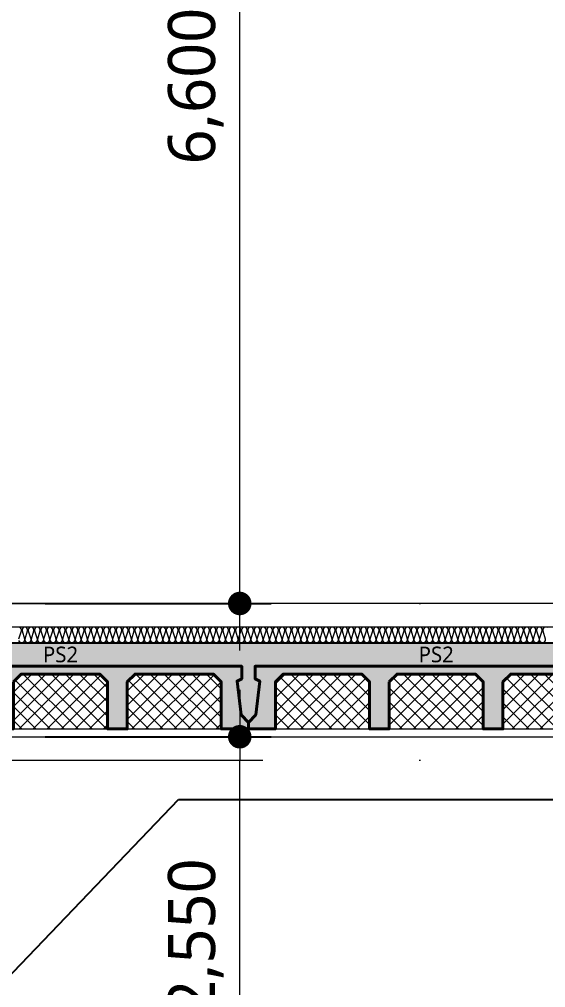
# Model space of a CAD drawing. Header units: millimetres. Extents: x 0 to 420000, y 0 to 297000.
# Drawn here: x 232648 to 236003, y 42000 to 48176 of the extents above; entities that cross this region are included whole.
import ezdxf
from ezdxf.enums import TextEntityAlignment as Align

# ---------------------------------------------------------------- set-up
doc = ezdxf.new("R2010")
doc.units = ezdxf.units.MM
doc.linetypes.add('0731_main_plan$0$form_$0$y-Landschaft$0$_$1$20120914_Verkehrsflächen_Grün$0$20120628_xref - Gammel$1$3_H-GL_F1_U3 - Default$0${ Offset Lines }', pattern=[0])
doc.linetypes.add('CEN', pattern=[62, 60, -1, 0, -1])
doc.layers.get('Defpoints').update_dxf_attribs({"color": 140})
for name, color, linetype, lineweight in [('A-AXIS-LINE', 1, 'CEN', 15), ('A-CONC-LIN1', 2, 'Continuous', 40), ('A-CONC-LIN2', 7, 'Continuous', 25), ('A-ELEV-LIN2', 7, 'Continuous', 25), ('A-XXXX-FIN2', 6, 'Continuous', 20), ('A-XXXX-INSL1', 15, 'Continuous', 18), ('A-XXXX-INSL2', 8, 'Continuous', 18)]:
    doc.layers.add(name, color=color, linetype=linetype, lineweight=lineweight)
doc.layers.add('A-CONC-SOLD', color=253, linetype='CEN')
doc.layers.add('A-XXXX-NPLT', color=144, linetype='Continuous', lineweight=15, plot=False)
doc.styles.add('HY울릉도L', font='')
doc.styles.add('맑은고딕', font='')
doc.styles.get('HY울릉도L').set_extended_font_data('HYwulM')
doc.styles.get('맑은고딕').set_extended_font_data('Malgun Gothic')
doc.dimstyles.new('CDIM', dxfattribs={"dimtxt": 3, "dimasz": 1.5, "dimexe": 2, "dimexo": 1, "dimgap": 1, "dimtad": 1, "dimdec": 0, "dimrnd": 0.5, "dimzin": 0, "dimdsep": 32, "dimlunit": 6, "dimtxsty": 'HY울릉도L', "dimblk1": '_CIDOT', "dimblk2": '_CIDOT', "dimsah": 1, "dimcen": 5.5, "dimclrd": 2, "dimclre": 2, "dimclrt": 7, "dimadec": 0, "dimazin": 0, "dimtfac": 1, "dimtdec": 0, "dimtix": 1, "dimtmove": 2, "dimatfit": 1, "dimldrblk": '_CIDOT', "dimfxl": 1, "dimtolj": 1, "dimtzin": 0, "dimlwd": -1, "dimarcsym": 0})

# ---------------------------------------------------------------- blocks, each defined once
blk = doc.blocks.new('axis(211208)')
at = {"layer": 'A-AXIS-LINE', "ltscale": 1000}
for p, q in [((4631788.1, -421118.7), (4955413.1, -421118.7)), ((4631788.1, -422118.7), (4955413.1, -422118.7))]:
    blk.add_line(p, q, dxfattribs=at)
blk = doc.blocks.new('PS2')
at = {"layer": 'A-CONC-SOLD'}
h = blk.add_hatch(color=256, dxfattribs=at)
h.dxf.hatch_style = 1
h.paths.add_polyline_path([(1197.5, 0), (-1197.5, 0), (-1197.5, -510), (-1150.5, -460), (-1125, -245), (-1155, -230), (-1155, -150), (1155, -150), (1155, -230), (1125, -245), (1150.5, -460), (1197.5, -510)])
h = blk.add_hatch(color=256, dxfattribs=at)
h.dxf.hatch_style = 1
h.paths.add_polyline_path([(-1150.5, -460), (-1197.5, -510), (-1197.5, -550), (-1025, -550), (-1025, -510), (-1025, -250), (-975, -200), (-475, -200), (-425, -250), (-425, -510), (-425, -550), (-300, -550), (-300, -510), (-300, -250), (-250, -200), (250, -200), (300, -250), (300, -510), (300, -550), (425, -550), (425, -510), (425, -250), (475, -200), (975, -200), (1025, -250), (1025, -510), (1025, -550), (1197.5, -550), (1197.5, -510), (1150.5, -460), (1125, -245), (1155, -230), (1155, -150), (-1155, -150), (-1155, -230), (-1125, -245)])
at = {"layer": 'A-XXXX-INSL2'}
h = blk.add_hatch(dxfattribs=at)
h.set_pattern_fill('ANSI37', color=256, scale=20)
h.set_pattern_definition([(45, (-289951.5, -41968), (-44.90128, 44.90128), []), (135, (-289951.5, -41968), (-44.90128, -44.90128), [])])
h.paths.add_polyline_path([(-975, -200), (-1025, -250), (-1025, -510), (-1025, -550), (-425, -550), (-425, -510), (-425, -250), (-475, -200)])
h.paths.add_polyline_path([(-250, -200), (-300, -250), (-300, -510), (-300, -550), (300, -550), (300, -510), (300, -250), (250, -200)])
h.paths.add_polyline_path([(425, -510), (425, -550), (1025, -550), (1025, -510), (1025, -250), (975, -200), (475, -200), (425, -250)])
at = {"layer": 'A-CONC-LIN1', "color": 2, "linetype": '0731_main_plan$0$form_$0$y-Landschaft$0$_$1$20120914_Verkehrsflächen_Grün$0$20120628_xref - Gammel$1$3_H-GL_F1_U3 - Default$0${ Offset Lines }'}
blk.add_lwpolyline([(-300, -250), (-300, -510), (-300, -510), (-300, -550), (-425, -550), (-425, -510), (-425, -510), (-425, -250), (-475, -200), (-975, -200), (-1025, -250), (-1025, -510), (-1025, -510), (-1025, -550), (-1197.5, -550), (-1197.5, -510), (-1150.5, -460), (-1125, -245), (-1155, -230), (-1155, -150), (1155, -150), (1155, -230), (1125, -245), (1150.5, -460), (1197.5, -510), (1197.5, -550), (1025, -550), (1025, -510), (1025, -510), (1025, -250), (975, -200), (475, -200), (425, -250), (425, -510), (425, -510), (425, -550), (300, -550), (300, -510), (300, -510), (300, -250), (250, -200), (-250, -200)], close=True, dxfattribs=at)
at = {"layer": 'A-CONC-LIN2'}
blk.add_line((-1197.5, 0), (1197.5, 0), dxfattribs=at)
at = {"layer": 'A-XXXX-NPLT'}
for p, q in [((-1025, -550), (-425, -550)), ((-300, -550), (300, -550)), ((425, -550), (1025, -550))]:
    blk.add_line(p, q, dxfattribs=at)
at = {"layer": 'A-XXXX-NPLT', "style": '맑은고딕'}
blk.add_text('PS2', height=100, dxfattribs=at).set_placement((0, -75), align=Align.MIDDLE)
blk = doc.blocks.new('냉동층(220321)')
at = {"layer": 'A-ELEV-LIN2'}
for p, q in [((4802823.8, -403568.7), (4803973.8, -402368.7)), ((4803973.8, -402368.7), (4822373.8, -402368.7))]:
    blk.add_line(p, q, dxfattribs=at)
at = {"layer": 'A-XXXX-FIN2'}
blk.add_line((4878673.7, -401118.7), (4801923.8, -401118.7), dxfattribs=at)
at = {"layer": 'A-XXXX-INSL1'}
blk.add_lwpolyline([(4802023.8, -401968.7), (4819473.8, -401968.7)], dxfattribs=at)
at = {"layer": 'A-XXXX-INSL2'}
blk.add_line((4878773.7, -401268.7), (4802023.8, -401268.7), dxfattribs=at)
for points in [[(4806324.7, -401272.7), (4806313.7, -401268.7), (4806302.7, -401272.7), (4806295.7, -401282.7), (4806295.7, -401293.7), (4806311.7, -401343.7), (4806311.7, -401354.7), (4806304.7, -401364.7), (4806293.7, -401368.7), (4806282.7, -401364.7), (4806275.7, -401354.7), (4806275.7, -401343.7), (4806291.7, -401293.7), (4806291.7, -401282.7), (4806284.7, -401272.7), (4806273.7, -401268.7), (4806262.7, -401272.7), (4806255.7, -401282.7), (4806255.7, -401293.7), (4806271.7, -401343.7), (4806271.7, -401354.7), (4806264.7, -401364.7), (4806253.7, -401368.7), (4806242.7, -401364.7), (4806235.7, -401354.7), (4806235.7, -401343.7), (4806251.7, -401293.7), (4806251.7, -401282.7), (4806244.7, -401272.7), (4806233.7, -401268.7), (4806222.7, -401272.7), (4806215.7, -401282.7), (4806215.7, -401293.7), (4806231.7, -401343.7), (4806231.7, -401354.7), (4806224.7, -401364.7), (4806213.7, -401368.7), (4806202.7, -401364.7), (4806195.7, -401354.7), (4806195.7, -401343.7), (4806211.7, -401293.7), (4806211.7, -401282.7), (4806204.7, -401272.7), (4806193.7, -401268.7), (4806182.7, -401272.7), (4806175.7, -401282.7), (4806175.7, -401293.7), (4806191.7, -401343.7), (4806191.7, -401354.7), (4806184.7, -401364.7), (4806173.7, -401368.7), (4806162.7, -401364.7), (4806155.7, -401354.7), (4806155.7, -401343.7), (4806171.7, -401293.7), (4806171.7, -401282.7), (4806164.7, -401272.7), (4806153.7, -401268.7), (4806142.7, -401272.7), (4806135.7, -401282.7), (4806135.7, -401293.7), (4806151.7, -401343.7), (4806151.7, -401354.7), (4806144.7, -401364.7), (4806133.7, -401368.7), (4806122.7, -401364.7), (4806115.7, -401354.7), (4806115.7, -401343.7), (4806131.7, -401293.7), (4806131.7, -401282.7), (4806124.7, -401272.7), (4806113.7, -401268.7), (4806102.7, -401272.7), (4806095.7, -401282.7), (4806095.7, -401293.7), (4806111.7, -401343.7), (4806111.7, -401354.7), (4806104.7, -401364.7), (4806093.7, -401368.7), (4806082.7, -401364.7), (4806075.7, -401354.7), (4806075.7, -401343.7), (4806091.7, -401293.7), (4806091.7, -401282.7), (4806084.7, -401272.7), (4806073.7, -401268.7), (4806062.7, -401272.7), (4806055.7, -401282.7), (4806055.7, -401293.7), (4806071.7, -401343.7), (4806071.7, -401354.7), (4806064.7, -401364.7), (4806053.7, -401368.7), (4806042.7, -401364.7), (4806035.7, -401354.7), (4806035.7, -401343.7), (4806051.7, -401293.7), (4806051.7, -401282.7), (4806044.7, -401272.7), (4806033.7, -401268.7), (4806022.7, -401272.7), (4806015.7, -401282.7), (4806015.7, -401293.7), (4806031.7, -401343.7), (4806031.7, -401354.7), (4806024.7, -401364.7), (4806013.7, -401368.7), (4806002.7, -401364.7), (4805995.7, -401354.7), (4805995.7, -401343.7), (4806011.7, -401293.7), (4806011.7, -401282.7), (4806004.7, -401272.7), (4805993.7, -401268.7), (4805982.7, -401272.7), (4805975.7, -401282.7), (4805975.7, -401293.7), (4805991.7, -401343.7), (4805991.7, -401354.7), (4805984.7, -401364.7), (4805973.7, -401368.7), (4805962.7, -401364.7), (4805955.7, -401354.7), (4805955.7, -401343.7), (4805971.7, -401293.7), (4805971.7, -401282.7), (4805964.7, -401272.7), (4805953.7, -401268.7), (4805942.7, -401272.7), (4805935.7, -401282.7), (4805935.7, -401293.7), (4805951.7, -401343.7), (4805951.7, -401354.7), (4805944.7, -401364.7), (4805933.7, -401368.7), (4805922.7, -401364.7), (4805915.7, -401354.7), (4805915.7, -401343.7), (4805931.7, -401293.7), (4805931.7, -401282.7), (4805924.7, -401272.7), (4805913.7, -401268.7), (4805902.7, -401272.7), (4805895.7, -401282.7), (4805895.7, -401293.7), (4805911.7, -401343.7), (4805911.7, -401354.7), (4805904.7, -401364.7), (4805893.7, -401368.7), (4805882.7, -401364.7), (4805875.7, -401354.7), (4805875.7, -401343.7), (4805891.7, -401293.7), (4805891.7, -401282.7), (4805884.7, -401272.7), (4805873.7, -401268.7), (4805862.7, -401272.7), (4805855.7, -401282.7), (4805855.7, -401293.7), (4805871.7, -401343.7), (4805871.7, -401354.7), (4805864.7, -401364.7), (4805853.7, -401368.7), (4805842.7, -401364.7), (4805835.7, -401354.7), (4805835.7, -401343.7), (4805851.7, -401293.7), (4805851.7, -401282.7), (4805844.7, -401272.7), (4805833.7, -401268.7), (4805822.7, -401272.7), (4805815.7, -401282.7), (4805815.7, -401293.7), (4805831.7, -401343.7), (4805831.7, -401354.7), (4805824.7, -401364.7), (4805813.7, -401368.7), (4805802.7, -401364.7), (4805795.7, -401354.7), (4805795.7, -401343.7), (4805811.7, -401293.7), (4805811.7, -401282.7), (4805804.7, -401272.7), (4805793.7, -401268.7), (4805782.7, -401272.7), (4805775.7, -401282.7), (4805775.7, -401293.7), (4805791.7, -401343.7), (4805791.7, -401354.7), (4805784.7, -401364.7), (4805773.7, -401368.7), (4805762.7, -401364.7), (4805755.7, -401354.7), (4805755.7, -401343.7), (4805771.7, -401293.7), (4805771.7, -401282.7), (4805764.7, -401272.7), (4805753.7, -401268.7), (4805742.7, -401272.7), (4805735.7, -401282.7), (4805735.7, -401293.7), (4805751.7, -401343.7), (4805751.7, -401354.7), (4805744.7, -401364.7), (4805733.7, -401368.7), (4805722.7, -401364.7), (4805715.7, -401354.7), (4805715.7, -401343.7), (4805731.7, -401293.7), (4805731.7, -401282.7), (4805724.7, -401272.7), (4805713.7, -401268.7), (4805702.7, -401272.7), (4805695.7, -401282.7), (4805695.7, -401293.7), (4805711.7, -401343.7), (4805711.7, -401354.7), (4805704.7, -401364.7), (4805693.7, -401368.7), (4805682.7, -401364.7), (4805675.7, -401354.7), (4805675.7, -401343.7), (4805691.7, -401293.7), (4805691.7, -401282.7), (4805684.7, -401272.7), (4805673.7, -401268.7), (4805662.7, -401272.7), (4805655.7, -401282.7), (4805655.7, -401293.7), (4805671.7, -401343.7), (4805671.7, -401354.7), (4805664.7, -401364.7), (4805653.7, -401368.7), (4805642.7, -401364.7), (4805635.7, -401354.7), (4805635.7, -401343.7), (4805651.7, -401293.7), (4805651.7, -401282.7), (4805644.7, -401272.7), (4805633.7, -401268.7), (4805622.7, -401272.7), (4805615.7, -401282.7), (4805615.7, -401293.7), (4805631.7, -401343.7), (4805631.7, -401354.7), (4805624.7, -401364.7), (4805613.7, -401368.7), (4805602.7, -401364.7), (4805595.7, -401354.7), (4805595.7, -401343.7), (4805611.7, -401293.7), (4805611.7, -401282.7), (4805604.7, -401272.7), (4805593.7, -401268.7), (4805582.7, -401272.7), (4805575.7, -401282.7), (4805575.7, -401293.7), (4805591.7, -401343.7), (4805591.7, -401354.7), (4805584.7, -401364.7), (4805573.7, -401368.7), (4805562.7, -401364.7), (4805555.7, -401354.7), (4805555.7, -401343.7), (4805571.7, -401293.7), (4805571.7, -401282.7), (4805564.7, -401272.7), (4805553.7, -401268.7), (4805542.7, -401272.7), (4805535.7, -401282.7), (4805535.7, -401293.7), (4805551.7, -401343.7), (4805551.7, -401354.7), (4805544.7, -401364.7), (4805533.7, -401368.7), (4805522.7, -401364.7), (4805515.7, -401354.7), (4805515.7, -401343.7), (4805531.7, -401293.7), (4805531.7, -401282.7), (4805524.7, -401272.7), (4805513.7, -401268.7), (4805502.7, -401272.7), (4805495.7, -401282.7), (4805495.7, -401293.7), (4805511.7, -401343.7), (4805511.7, -401354.7), (4805504.7, -401364.7), (4805493.7, -401368.7), (4805482.7, -401364.7), (4805475.7, -401354.7), (4805475.7, -401343.7), (4805491.7, -401293.7), (4805491.7, -401282.7), (4805484.7, -401272.7), (4805473.7, -401268.7), (4805462.7, -401272.7), (4805455.7, -401282.7), (4805455.7, -401293.7), (4805471.7, -401343.7), (4805471.7, -401354.7), (4805464.7, -401364.7), (4805453.7, -401368.7), (4805442.7, -401364.7), (4805435.7, -401354.7), (4805435.7, -401343.7), (4805451.7, -401293.7), (4805451.7, -401282.7), (4805444.7, -401272.7), (4805433.7, -401268.7), (4805422.7, -401272.7), (4805415.7, -401282.7), (4805415.7, -401293.7), (4805431.7, -401343.7), (4805431.7, -401354.7), (4805424.7, -401364.7), (4805413.7, -401368.7), (4805402.7, -401364.7), (4805395.7, -401354.7), (4805395.7, -401343.7), (4805411.7, -401293.7), (4805411.7, -401282.7), (4805404.7, -401272.7), (4805393.7, -401268.7), (4805382.7, -401272.7), (4805375.7, -401282.7), (4805375.7, -401293.7), (4805391.7, -401343.7), (4805391.7, -401354.7), (4805384.7, -401364.7), (4805373.7, -401368.7), (4805362.7, -401364.7), (4805355.7, -401354.7), (4805355.7, -401343.7), (4805371.7, -401293.7), (4805371.7, -401282.7), (4805364.7, -401272.7), (4805353.7, -401268.7), (4805342.7, -401272.7), (4805335.7, -401282.7), (4805335.7, -401293.7), (4805351.7, -401343.7), (4805351.7, -401354.7), (4805344.7, -401364.7), (4805333.7, -401368.7), (4805322.7, -401364.7), (4805315.7, -401354.7), (4805315.7, -401343.7), (4805331.7, -401293.7), (4805331.7, -401282.7), (4805324.7, -401272.7), (4805313.7, -401268.7), (4805302.7, -401272.7), (4805295.7, -401282.7), (4805295.7, -401293.7), (4805311.7, -401343.7), (4805311.7, -401354.7), (4805304.7, -401364.7), (4805293.7, -401368.7), (4805282.7, -401364.7), (4805275.7, -401354.7), (4805275.7, -401343.7), (4805291.7, -401293.7), (4805291.7, -401282.7), (4805284.7, -401272.7), (4805273.7, -401268.7), (4805262.7, -401272.7), (4805255.7, -401282.7), (4805255.7, -401293.7), (4805271.7, -401343.7), (4805271.7, -401354.7), (4805264.7, -401364.7), (4805253.7, -401368.7), (4805242.7, -401364.7), (4805235.7, -401354.7), (4805235.7, -401343.7), (4805251.7, -401293.7), (4805251.7, -401282.7), (4805244.7, -401272.7), (4805233.7, -401268.7), (4805222.7, -401272.7), (4805215.7, -401282.7), (4805215.7, -401293.7), (4805231.7, -401343.7), (4805231.7, -401354.7), (4805224.7, -401364.7), (4805213.7, -401368.7), (4805202.7, -401364.7), (4805195.7, -401354.7), (4805195.7, -401343.7), (4805211.7, -401293.7), (4805211.7, -401282.7), (4805204.7, -401272.7), (4805193.7, -401268.7), (4805182.7, -401272.7), (4805175.7, -401282.7), (4805175.7, -401293.7), (4805191.7, -401343.7), (4805191.7, -401354.7), (4805184.7, -401364.7), (4805173.7, -401368.7), (4805162.7, -401364.7), (4805155.7, -401354.7), (4805155.7, -401343.7), (4805171.7, -401293.7), (4805171.7, -401282.7), (4805164.7, -401272.7), (4805153.7, -401268.7), (4805142.7, -401272.7), (4805135.7, -401282.7), (4805135.7, -401293.7), (4805151.7, -401343.7), (4805151.7, -401354.7), (4805144.7, -401364.7), (4805133.7, -401368.7), (4805122.7, -401364.7), (4805115.7, -401354.7), (4805115.7, -401343.7), (4805131.7, -401293.7), (4805131.7, -401282.7), (4805124.7, -401272.7), (4805113.7, -401268.7), (4805102.7, -401272.7), (4805095.7, -401282.7), (4805095.7, -401293.7), (4805111.7, -401343.7), (4805111.7, -401354.7), (4805104.7, -401364.7), (4805093.7, -401368.7), (4805082.7, -401364.7), (4805075.7, -401354.7), (4805075.7, -401343.7), (4805091.7, -401293.7), (4805091.7, -401282.7), (4805084.7, -401272.7), (4805073.7, -401268.7), (4805062.7, -401272.7), (4805055.7, -401282.7), (4805055.7, -401293.7), (4805071.7, -401343.7), (4805071.7, -401354.7), (4805064.7, -401364.7), (4805053.7, -401368.7), (4805042.7, -401364.7), (4805035.7, -401354.7), (4805035.7, -401343.7), (4805051.7, -401293.7), (4805051.7, -401282.7), (4805044.7, -401272.7), (4805033.7, -401268.7), (4805022.7, -401272.7), (4805015.7, -401282.7), (4805015.7, -401293.7), (4805031.7, -401343.7), (4805031.7, -401354.7), (4805024.7, -401364.7), (4805013.7, -401368.7), (4805002.7, -401364.7), (4804995.7, -401354.7), (4804995.7, -401343.7), (4805011.7, -401293.7), (4805011.7, -401282.7), (4805004.7, -401272.7), (4804993.7, -401268.7), (4804982.7, -401272.7), (4804975.7, -401282.7), (4804975.7, -401293.7), (4804991.7, -401343.7), (4804991.7, -401354.7), (4804984.7, -401364.7), (4804973.7, -401368.7), (4804962.7, -401364.7), (4804955.7, -401354.7), (4804955.7, -401343.7), (4804971.7, -401293.7), (4804971.7, -401282.7), (4804964.7, -401272.7), (4804953.7, -401268.7), (4804942.7, -401272.7), (4804935.7, -401282.7), (4804935.7, -401293.7), (4804951.7, -401343.7), (4804951.7, -401354.7), (4804944.7, -401364.7), (4804933.7, -401368.7), (4804922.7, -401364.7), (4804915.7, -401354.7), (4804915.7, -401343.7), (4804931.7, -401293.7), (4804931.7, -401282.7), (4804924.7, -401272.7), (4804913.7, -401268.7), (4804902.7, -401272.7), (4804895.7, -401282.7), (4804895.7, -401293.7), (4804911.7, -401343.7), (4804911.7, -401354.7), (4804904.7, -401364.7), (4804893.7, -401368.7), (4804882.7, -401364.7), (4804875.7, -401354.7), (4804875.7, -401343.7), (4804891.7, -401293.7), (4804891.7, -401282.7), (4804884.7, -401272.7), (4804873.7, -401268.7), (4804862.7, -401272.7), (4804855.7, -401282.7), (4804855.7, -401293.7), (4804871.7, -401343.7), (4804871.7, -401354.7), (4804864.7, -401364.7), (4804853.7, -401368.7), (4804842.7, -401364.7), (4804835.7, -401354.7), (4804835.7, -401343.7), (4804851.7, -401293.7), (4804851.7, -401282.7), (4804844.7, -401272.7), (4804833.7, -401268.7), (4804822.7, -401272.7), (4804815.7, -401282.7), (4804815.7, -401293.7), (4804831.7, -401343.7), (4804831.7, -401354.7), (4804824.7, -401364.7), (4804813.7, -401368.7), (4804802.7, -401364.7), (4804795.7, -401354.7), (4804795.7, -401343.7), (4804811.7, -401293.7), (4804811.7, -401282.7), (4804804.7, -401272.7), (4804793.7, -401268.7), (4804782.7, -401272.7), (4804775.7, -401282.7), (4804775.7, -401293.7), (4804791.7, -401343.7), (4804791.7, -401354.7), (4804784.7, -401364.7), (4804773.7, -401368.7), (4804762.7, -401364.7), (4804755.7, -401354.7), (4804755.7, -401343.7), (4804771.7, -401293.7), (4804771.7, -401282.7), (4804764.7, -401272.7), (4804753.7, -401268.7), (4804742.7, -401272.7), (4804735.7, -401282.7), (4804735.7, -401293.7), (4804751.7, -401343.7), (4804751.7, -401354.7), (4804744.7, -401364.7), (4804733.7, -401368.7), (4804722.7, -401364.7), (4804715.7, -401354.7), (4804715.7, -401343.7), (4804731.7, -401293.7), (4804731.7, -401282.7), (4804724.7, -401272.7), (4804713.7, -401268.7), (4804702.7, -401272.7), (4804695.7, -401282.7), (4804695.7, -401293.7), (4804711.7, -401343.7), (4804711.7, -401354.7), (4804704.7, -401364.7), (4804693.7, -401368.7), (4804682.7, -401364.7), (4804675.7, -401354.7), (4804675.7, -401343.7), (4804691.7, -401293.7), (4804691.7, -401282.7), (4804684.7, -401272.7), (4804673.7, -401268.7), (4804662.7, -401272.7), (4804655.7, -401282.7), (4804655.7, -401293.7), (4804671.7, -401343.7), (4804671.7, -401354.7), (4804664.7, -401364.7), (4804653.7, -401368.7), (4804642.7, -401364.7), (4804635.7, -401354.7), (4804635.7, -401343.7), (4804651.7, -401293.7), (4804651.7, -401282.7), (4804644.7, -401272.7), (4804633.7, -401268.7), (4804622.7, -401272.7), (4804615.7, -401282.7), (4804615.7, -401293.7), (4804631.7, -401343.7), (4804631.7, -401354.7), (4804624.7, -401364.7), (4804613.7, -401368.7), (4804602.7, -401364.7), (4804595.7, -401354.7), (4804595.7, -401343.7), (4804611.7, -401293.7), (4804611.7, -401282.7), (4804604.7, -401272.7), (4804593.7, -401268.7), (4804582.7, -401272.7), (4804575.7, -401282.7), (4804575.7, -401293.7), (4804591.7, -401343.7), (4804591.7, -401354.7), (4804584.7, -401364.7), (4804573.7, -401368.7), (4804562.7, -401364.7), (4804555.7, -401354.7), (4804555.7, -401343.7), (4804571.7, -401293.7), (4804571.7, -401282.7), (4804564.7, -401272.7), (4804553.7, -401268.7), (4804542.7, -401272.7), (4804535.7, -401282.7), (4804535.7, -401293.7), (4804551.7, -401343.7), (4804551.7, -401354.7), (4804544.7, -401364.7), (4804533.7, -401368.7), (4804522.7, -401364.7), (4804515.7, -401354.7), (4804515.7, -401343.7), (4804531.7, -401293.7), (4804531.7, -401282.7), (4804524.7, -401272.7), (4804513.7, -401268.7), (4804502.7, -401272.7), (4804495.7, -401282.7), (4804495.7, -401293.7), (4804511.7, -401343.7), (4804511.7, -401354.7), (4804504.7, -401364.7), (4804493.7, -401368.7), (4804482.7, -401364.7), (4804475.7, -401354.7), (4804475.7, -401343.7), (4804491.7, -401293.7), (4804491.7, -401282.7), (4804484.7, -401272.7), (4804473.7, -401268.7), (4804462.7, -401272.7), (4804455.7, -401282.7), (4804455.7, -401293.7), (4804471.7, -401343.7), (4804471.7, -401354.7), (4804464.7, -401364.7), (4804453.7, -401368.7), (4804442.7, -401364.7), (4804435.7, -401354.7), (4804435.7, -401343.7), (4804451.7, -401293.7), (4804451.7, -401282.7), (4804444.7, -401272.7), (4804433.7, -401268.7), (4804422.7, -401272.7), (4804415.7, -401282.7), (4804415.7, -401293.7), (4804431.7, -401343.7), (4804431.7, -401354.7), (4804424.7, -401364.7), (4804413.7, -401368.7), (4804402.7, -401364.7), (4804395.7, -401354.7), (4804395.7, -401343.7), (4804411.7, -401293.7), (4804411.7, -401282.7), (4804404.7, -401272.7), (4804393.7, -401268.7), (4804382.7, -401272.7), (4804375.7, -401282.7), (4804375.7, -401293.7), (4804391.7, -401343.7), (4804391.7, -401354.7), (4804384.7, -401364.7), (4804373.7, -401368.7), (4804362.7, -401364.7), (4804355.7, -401354.7), (4804355.7, -401343.7), (4804371.7, -401293.7), (4804371.7, -401282.7), (4804364.7, -401272.7), (4804353.7, -401268.7), (4804342.7, -401272.7), (4804335.7, -401282.7), (4804335.7, -401293.7), (4804351.7, -401343.7), (4804351.7, -401354.7), (4804344.7, -401364.7), (4804333.7, -401368.7), (4804322.7, -401364.7), (4804315.7, -401354.7), (4804315.7, -401343.7), (4804331.7, -401293.7), (4804331.7, -401282.7), (4804324.7, -401272.7), (4804313.7, -401268.7), (4804302.7, -401272.7), (4804295.7, -401282.7), (4804295.7, -401293.7), (4804311.7, -401343.7), (4804311.7, -401354.7), (4804304.7, -401364.7), (4804293.7, -401368.7), (4804282.7, -401364.7), (4804275.7, -401354.7), (4804275.7, -401343.7), (4804291.7, -401293.7), (4804291.7, -401282.7), (4804284.7, -401272.7), (4804273.7, -401268.7), (4804262.7, -401272.7), (4804255.7, -401282.7), (4804255.7, -401293.7), (4804271.7, -401343.7), (4804271.7, -401354.7), (4804264.7, -401364.7), (4804253.7, -401368.7), (4804242.7, -401364.7), (4804235.7, -401354.7), (4804235.7, -401343.7), (4804251.7, -401293.7), (4804251.7, -401282.7), (4804244.7, -401272.7), (4804233.7, -401268.7), (4804222.7, -401272.7), (4804215.7, -401282.7), (4804215.7, -401293.7), (4804231.7, -401343.7), (4804231.7, -401354.7), (4804224.7, -401364.7), (4804213.7, -401368.7), (4804202.7, -401364.7), (4804195.7, -401354.7), (4804195.7, -401343.7), (4804211.7, -401293.7), (4804211.7, -401282.7), (4804204.7, -401272.7), (4804193.7, -401268.7), (4804182.7, -401272.7), (4804175.7, -401282.7), (4804175.7, -401293.7), (4804191.7, -401343.7), (4804191.7, -401354.7), (4804184.7, -401364.7), (4804173.7, -401368.7), (4804162.7, -401364.7), (4804155.7, -401354.7), (4804155.7, -401343.7), (4804171.7, -401293.7), (4804171.7, -401282.7), (4804164.7, -401272.7), (4804153.7, -401268.7), (4804142.7, -401272.7), (4804135.7, -401282.7), (4804135.7, -401293.7), (4804151.7, -401343.7), (4804151.7, -401354.7), (4804144.7, -401364.7), (4804133.7, -401368.7), (4804122.7, -401364.7), (4804115.7, -401354.7), (4804115.7, -401343.7), (4804131.7, -401293.7), (4804131.7, -401282.7), (4804124.7, -401272.7), (4804113.7, -401268.7), (4804102.7, -401272.7), (4804095.7, -401282.7), (4804095.7, -401293.7), (4804111.7, -401343.7), (4804111.7, -401354.7), (4804104.7, -401364.7), (4804093.7, -401368.7), (4804082.7, -401364.7), (4804075.7, -401354.7), (4804075.7, -401343.7), (4804091.7, -401293.7), (4804091.7, -401282.7), (4804084.7, -401272.7), (4804073.7, -401268.7), (4804062.7, -401272.7), (4804055.7, -401282.7), (4804055.7, -401293.7), (4804071.7, -401343.7), (4804071.7, -401354.7), (4804064.7, -401364.7), (4804053.7, -401368.7), (4804042.7, -401364.7), (4804035.7, -401354.7), (4804035.7, -401343.7), (4804051.7, -401293.7), (4804051.7, -401282.7), (4804044.7, -401272.7), (4804033.7, -401268.7), (4804022.7, -401272.7), (4804015.7, -401282.7), (4804015.7, -401293.7), (4804031.7, -401343.7), (4804031.7, -401354.7), (4804024.7, -401364.7), (4804013.7, -401368.7), (4804002.7, -401364.7), (4803995.7, -401354.7), (4803995.7, -401343.7), (4804011.7, -401293.7), (4804011.7, -401282.7), (4804004.7, -401272.7), (4803993.7, -401268.7), (4803982.7, -401272.7), (4803975.7, -401282.7), (4803975.7, -401293.7), (4803991.7, -401343.7), (4803991.7, -401354.7), (4803984.7, -401364.7), (4803973.7, -401368.7), (4803962.7, -401364.7), (4803955.7, -401354.7), (4803955.7, -401343.7), (4803971.7, -401293.7), (4803971.7, -401282.7), (4803964.7, -401272.7), (4803953.7, -401268.7), (4803942.7, -401272.7), (4803935.7, -401282.7), (4803935.7, -401293.7), (4803951.7, -401343.7), (4803951.7, -401354.7), (4803944.7, -401364.7), (4803933.7, -401368.7), (4803922.7, -401364.7), (4803915.7, -401354.7), (4803915.7, -401343.7), (4803931.7, -401293.7), (4803931.7, -401282.7), (4803924.7, -401272.7), (4803913.7, -401268.7), (4803902.7, -401272.7), (4803895.7, -401282.7), (4803895.7, -401293.7), (4803911.7, -401343.7), (4803911.7, -401354.7), (4803904.7, -401364.7), (4803893.7, -401368.7), (4803882.7, -401364.7), (4803875.7, -401354.7), (4803875.7, -401343.7), (4803891.7, -401293.7), (4803891.7, -401282.7), (4803884.7, -401272.7), (4803873.7, -401268.7), (4803862.7, -401272.7), (4803855.7, -401282.7), (4803855.7, -401293.7), (4803871.7, -401343.7), (4803871.7, -401354.7), (4803864.7, -401364.7), (4803853.7, -401368.7), (4803842.7, -401364.7), (4803835.7, -401354.7), (4803835.7, -401343.7), (4803851.7, -401293.7), (4803851.7, -401282.7), (4803844.7, -401272.7), (4803833.7, -401268.7), (4803822.7, -401272.7), (4803815.7, -401282.7), (4803815.7, -401293.7), (4803831.7, -401343.7), (4803831.7, -401354.7), (4803824.7, -401364.7), (4803813.7, -401368.7), (4803802.7, -401364.7), (4803795.7, -401354.7), (4803795.7, -401343.7), (4803811.7, -401293.7), (4803811.7, -401282.7), (4803804.7, -401272.7), (4803793.7, -401268.7), (4803782.7, -401272.7), (4803775.7, -401282.7), (4803775.7, -401293.7), (4803791.7, -401343.7), (4803791.7, -401354.7), (4803784.7, -401364.7), (4803773.7, -401368.7), (4803762.7, -401364.7), (4803755.7, -401354.7), (4803755.7, -401343.7), (4803771.7, -401293.7), (4803771.7, -401282.7), (4803764.7, -401272.7), (4803753.7, -401268.7), (4803742.7, -401272.7), (4803735.7, -401282.7), (4803735.7, -401293.7), (4803751.7, -401343.7), (4803751.7, -401354.7), (4803744.7, -401364.7), (4803733.7, -401368.7), (4803722.7, -401364.7), (4803715.7, -401354.7), (4803715.7, -401343.7), (4803731.7, -401293.7), (4803731.7, -401282.7), (4803724.7, -401272.7), (4803713.7, -401268.7), (4803702.7, -401272.7), (4803695.7, -401282.7), (4803695.7, -401293.7), (4803711.7, -401343.7), (4803711.7, -401354.7), (4803704.7, -401364.7), (4803693.7, -401368.7), (4803682.7, -401364.7), (4803675.7, -401354.7), (4803675.7, -401343.7), (4803691.7, -401293.7), (4803691.7, -401282.7), (4803684.7, -401272.7), (4803673.7, -401268.7), (4803662.7, -401272.7), (4803655.7, -401282.7), (4803655.7, -401293.7), (4803671.7, -401343.7), (4803671.7, -401354.7), (4803664.7, -401364.7), (4803653.7, -401368.7), (4803642.7, -401364.7), (4803635.7, -401354.7), (4803635.7, -401343.7), (4803651.7, -401293.7), (4803651.7, -401282.7), (4803644.7, -401272.7), (4803633.7, -401268.7), (4803622.7, -401272.7), (4803615.7, -401282.7), (4803615.7, -401293.7), (4803631.7, -401343.7), (4803631.7, -401354.7), (4803624.7, -401364.7), (4803613.7, -401368.7), (4803602.7, -401364.7), (4803595.7, -401354.7), (4803595.7, -401343.7), (4803611.7, -401293.7), (4803611.7, -401282.7), (4803604.7, -401272.7), (4803593.7, -401268.7), (4803582.7, -401272.7), (4803575.7, -401282.7), (4803575.7, -401293.7), (4803591.7, -401343.7), (4803591.7, -401354.7), (4803584.7, -401364.7), (4803573.7, -401368.7), (4803562.7, -401364.7), (4803555.7, -401354.7), (4803555.7, -401343.7), (4803571.7, -401293.7), (4803571.7, -401282.7), (4803564.7, -401272.7), (4803553.7, -401268.7), (4803542.7, -401272.7), (4803535.7, -401282.7), (4803535.7, -401293.7), (4803551.7, -401343.7), (4803551.7, -401354.7), (4803544.7, -401364.7), (4803533.7, -401368.7), (4803522.7, -401364.7), (4803515.7, -401354.7), (4803515.7, -401343.7), (4803531.7, -401293.7), (4803531.7, -401282.7), (4803524.7, -401272.7), (4803513.7, -401268.7), (4803502.7, -401272.7), (4803495.7, -401282.7), (4803495.7, -401293.7), (4803511.7, -401343.7), (4803511.7, -401354.7), (4803504.7, -401364.7), (4803493.7, -401368.7), (4803482.7, -401364.7), (4803475.7, -401354.7), (4803475.7, -401343.7), (4803491.7, -401293.7), (4803491.7, -401282.7), (4803484.7, -401272.7), (4803473.7, -401268.7), (4803462.7, -401272.7), (4803455.7, -401282.7), (4803455.7, -401293.7), (4803471.7, -401343.7), (4803471.7, -401354.7), (4803464.7, -401364.7), (4803453.7, -401368.7), (4803442.7, -401364.7), (4803435.7, -401354.7), (4803435.7, -401343.7), (4803451.7, -401293.7), (4803451.7, -401282.7), (4803444.7, -401272.7), (4803433.7, -401268.7), (4803422.7, -401272.7), (4803415.7, -401282.7), (4803415.7, -401293.7), (4803431.7, -401343.7), (4803431.7, -401354.7), (4803424.7, -401364.7), (4803413.7, -401368.7), (4803402.7, -401364.7), (4803395.7, -401354.7), (4803395.7, -401343.7), (4803411.7, -401293.7), (4803411.7, -401282.7), (4803404.7, -401272.7), (4803393.7, -401268.7), (4803382.7, -401272.7), (4803375.7, -401282.7), (4803375.7, -401293.7), (4803391.7, -401343.7), (4803391.7, -401354.7), (4803384.7, -401364.7), (4803373.7, -401368.7), (4803362.7, -401364.7), (4803355.7, -401354.7), (4803355.7, -401343.7), (4803371.7, -401293.7), (4803371.7, -401282.7), (4803364.7, -401272.7), (4803353.7, -401268.7), (4803342.7, -401272.7), (4803335.7, -401282.7), (4803335.7, -401293.7), (4803351.7, -401343.7), (4803351.7, -401354.7), (4803344.7, -401364.7), (4803333.7, -401368.7), (4803322.7, -401364.7), (4803315.7, -401354.7), (4803315.7, -401343.7), (4803331.7, -401293.7), (4803331.7, -401282.7), (4803324.7, -401272.7), (4803313.7, -401268.7), (4803302.7, -401272.7), (4803295.7, -401282.7), (4803295.7, -401293.7), (4803311.7, -401343.7), (4803311.7, -401354.7), (4803304.7, -401364.7), (4803293.7, -401368.7), (4803282.7, -401364.7), (4803275.7, -401354.7), (4803275.7, -401343.7), (4803291.7, -401293.7), (4803291.7, -401282.7), (4803284.7, -401272.7), (4803273.7, -401268.7), (4803262.7, -401272.7), (4803255.7, -401282.7), (4803255.7, -401293.7), (4803271.7, -401343.7), (4803271.7, -401354.7), (4803264.7, -401364.7), (4803253.7, -401368.7), (4803242.7, -401364.7), (4803235.7, -401354.7), (4803235.7, -401343.7), (4803251.7, -401293.7), (4803251.7, -401282.7), (4803244.7, -401272.7), (4803233.7, -401268.7), (4803222.7, -401272.7), (4803215.7, -401282.7), (4803215.7, -401293.7), (4803231.7, -401343.7), (4803231.7, -401354.7), (4803224.7, -401364.7), (4803213.7, -401368.7), (4803202.7, -401364.7), (4803195.7, -401354.7), (4803195.7, -401343.7), (4803211.7, -401293.7), (4803211.7, -401282.7), (4803204.7, -401272.7), (4803193.7, -401268.7), (4803182.7, -401272.7), (4803175.7, -401282.7), (4803175.7, -401293.7), (4803191.7, -401343.7), (4803191.7, -401354.7), (4803184.7, -401364.7), (4803173.7, -401368.7), (4803162.7, -401364.7), (4803155.7, -401354.7), (4803155.7, -401343.7), (4803171.7, -401293.7), (4803171.7, -401282.7), (4803164.7, -401272.7), (4803153.7, -401268.7), (4803142.7, -401272.7), (4803135.7, -401282.7), (4803135.7, -401293.7), (4803151.7, -401343.7), (4803151.7, -401354.7), (4803144.7, -401364.7), (4803133.7, -401368.7), (4803122.7, -401364.7), (4803115.7, -401354.7), (4803115.7, -401343.7), (4803131.7, -401293.7), (4803131.7, -401282.7), (4803124.7, -401272.7), (4803113.7, -401268.7), (4803102.7, -401272.7), (4803095.7, -401282.7), (4803095.7, -401293.7), (4803111.7, -401343.7), (4803111.7, -401354.7), (4803104.7, -401364.7), (4803093.7, -401368.7), (4803082.7, -401364.7), (4803075.7, -401354.7), (4803075.7, -401343.7), (4803091.7, -401293.7), (4803091.7, -401282.7), (4803084.7, -401272.7), (4803073.7, -401268.7), (4803062.7, -401272.7), (4803055.7, -401282.7), (4803055.7, -401293.7), (4803071.7, -401343.7), (4803071.7, -401354.7), (4803064.7, -401364.7), (4803053.7, -401368.7), (4803042.7, -401364.7), (4803035.7, -401354.7), (4803035.7, -401343.7), (4803051.7, -401293.7), (4803051.7, -401282.7), (4803044.7, -401272.7), (4803033.7, -401268.7), (4803022.7, -401272.7), (4803015.7, -401282.7), (4803015.7, -401293.7), (4803031.7, -401343.7), (4803031.7, -401354.7), (4803024.7, -401364.7), (4803013.7, -401368.7), (4803002.7, -401364.7), (4802995.7, -401354.7), (4802995.7, -401343.7), (4803011.7, -401293.7), (4803011.7, -401282.7), (4803004.7, -401272.7), (4802993.7, -401268.7), (4802982.7, -401272.7), (4802975.7, -401282.7), (4802975.7, -401293.7), (4802991.7, -401343.7), (4802991.7, -401354.7), (4802984.7, -401364.7), (4802973.7, -401368.7), (4802962.7, -401364.7), (4802955.7, -401354.7)], [(4802955.7, -401343.7), (4802971.7, -401293.7), (4802971.7, -401282.7), (4802964.7, -401272.7), (4802953.7, -401268.7)]]:
    blk.add_lwpolyline(points, dxfattribs=at)
for p in [(4803221.3, -401368.7), (4805616.3, -401368.7)]:
    blk.add_blockref('PS2', p)
blk = doc.blocks.new('_CIDOT')
at = {"color": 0, "linetype": 'ByBlock'}
blk.add_line((2, 0), (-1, 0), dxfattribs=at)
at = {"color": 0, "linetype": 'ByBlock', "const_width": 0.5}
blk.add_lwpolyline([(-0.25, 0, 1), (0.25, 0, 1)], format="xyb", close=True, dxfattribs=at)
blk = doc.blocks.new('*D172')
at = {"layer": 'A-XXXX-NPLT', "lineweight": -2, "transparency": 16777216}
for p, q in [((232812.5, 43600), (234252.5, 43600)), ((232812.5, 41050), (234252.5, 41050))]:
    blk.add_line(p, q, dxfattribs=at)
at = {"layer": 'A-XXXX-NPLT', "transparency": 16777216}
blk.add_line((234052.5, 41200), (234052.5, 43450), dxfattribs=at)
at = {"layer": 'Defpoints', "color": 0, "transparency": 16777216}
for p in [(232712.5, 43600), (234052.5, 43600), (232712.5, 41050)]:
    blk.add_point(p, dxfattribs=at)
at = {"layer": 'A-XXXX-NPLT', "transparency": 16777216, "xscale": 150, "yscale": 150, "zscale": 150}
for p, rotation in [((234052.5, 43600), 90), ((234052.5, 41050), 270)]:
    blk.add_blockref('_CIDOT', p, dxfattribs=dict(at, rotation=rotation))
at = {"layer": 'A-XXXX-NPLT', "color": 3, "transparency": 16777216, "insert": (233772.3, 42325), "char_height": 300, "attachment_point": 5, "rotation": 90, "style": '맑은고딕'}
blk.add_mtext('\\A1;2,550', dxfattribs=at)
blk = doc.blocks.new('*D173')
at = {"layer": 'A-XXXX-NPLT', "lineweight": -2, "transparency": 16777216}
for p, q in [((232812.5, 51050), (234252.5, 51050)), ((232812.5, 44450), (234252.5, 44450))]:
    blk.add_line(p, q, dxfattribs=at)
at = {"layer": 'A-XXXX-NPLT', "transparency": 16777216}
blk.add_line((234052.5, 44600), (234052.5, 50900), dxfattribs=at)
at = {"layer": 'Defpoints', "color": 0, "transparency": 16777216}
for p in [(232712.5, 51050), (234052.5, 51050), (232712.5, 44450)]:
    blk.add_point(p, dxfattribs=at)
at = {"layer": 'A-XXXX-NPLT', "transparency": 16777216, "xscale": 150, "yscale": 150, "zscale": 150}
for p, rotation in [((234052.5, 51050), 90), ((234052.5, 44450), 270)]:
    blk.add_blockref('_CIDOT', p, dxfattribs=dict(at, rotation=rotation))
at = {"layer": 'A-XXXX-NPLT', "color": 3, "transparency": 16777216, "insert": (233772.3, 47750), "char_height": 300, "attachment_point": 5, "rotation": 90, "style": '맑은고딕'}
blk.add_mtext('\\A1;6,600', dxfattribs=at)

msp = doc.modelspace()

# ---------------------------------------------------------------- block references
msp.add_blockref('냉동층(220321)', (-4570311.3, 445568.7))
at = {"layer": 'A-AXIS-LINE'}
msp.add_blockref('axis(211208)', (-4581588.1, 465568.7), dxfattribs=at)

# ---------------------------------------------------------------- dimensions: what is measured, and where the dimension line sits
at = {"layer": 'A-XXXX-NPLT'}
for p1, p2, picture, middle in [((232712.5, 44450), (232712.5, 51050), '*D173', (233772.3, 47750)), ((232712.5, 41050), (232712.5, 43600), '*D172', (233772.3, 42325))]:
    dim = msp.add_aligned_dim(p1=p1, p2=p2, distance=-1340, dimstyle='CDIM', override={"dimscale": 100, "dimtxsty": '맑은고딕', "dimclrd": 256, "dimclre": 256, "dimclrt": 3}, dxfattribs=at)
    dim.commit()
    dim.dimension.update_dxf_attribs({"geometry": picture, "text_midpoint": middle})

doc.saveas('drawing.dxf')
